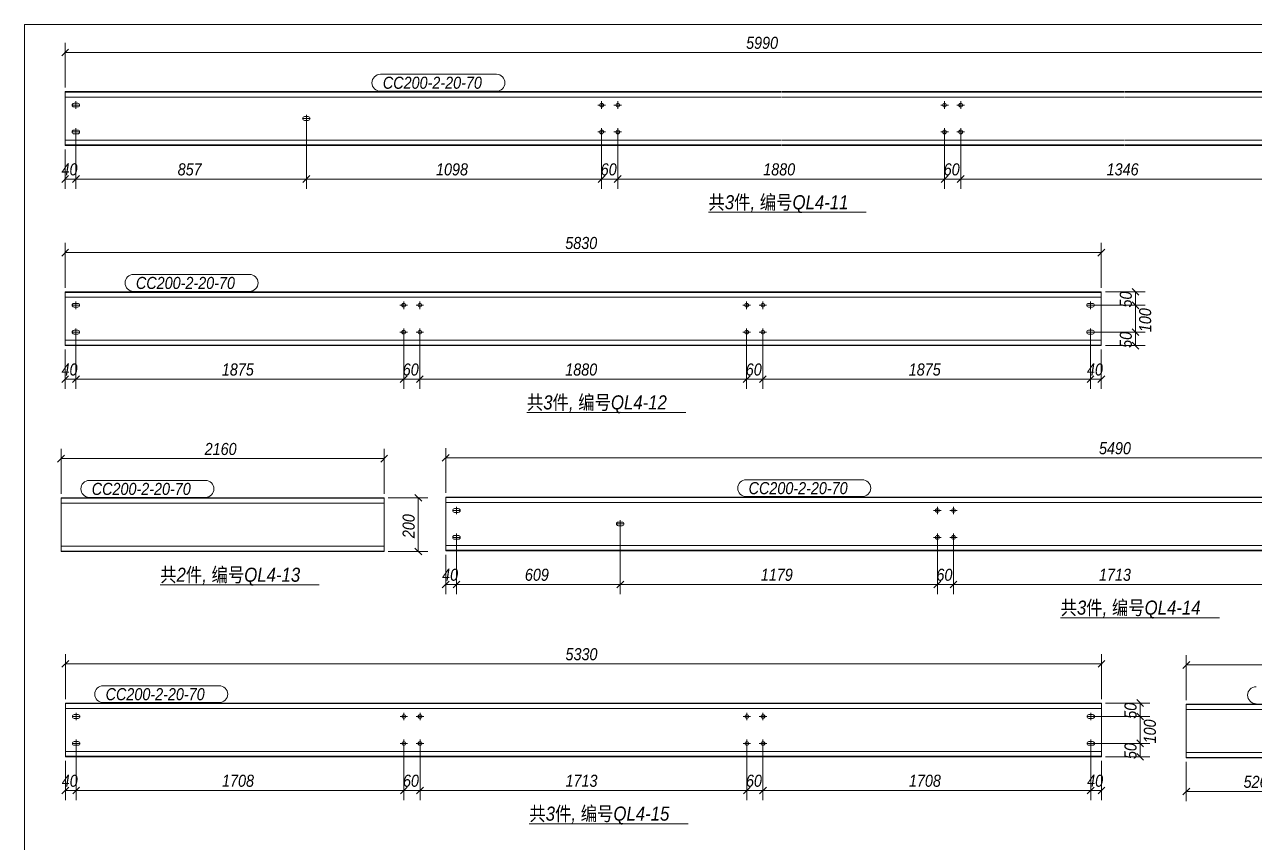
# Model space of a CAD drawing. Extents: x 857 to 4439, y -1249 to 4637.
# Drawn here: x 1458.8 to 1763.7, y 2364.1 to 2566.9 of the extents above; entities that cross this region are included whole.
import ezdxf

# ---------------------------------------------------------------- set-up
doc = ezdxf.new("R2010")
doc.units = 0
doc.header["$LTSCALE"] = 1000
doc.header["$MEASUREMENT"] = 0
doc.linetypes.add('XKITLINE00', pattern=[0])
doc.linetypes.add('XKITLINE02', pattern=[4, 2, -2])
for name, color, linetype, lineweight in [('Bolt', 7, 'Continuous', 0), ('DrawingSheet', 5, 'Continuous', 0), ('OtherObjectType', 1, 'Continuous', 0), ('Part', 2, 'Continuous', 0), ('PartMark', 3, 'Continuous', 0), ('Z-DIMENSIONS', 1, 'Continuous', 0)]:
    doc.layers.add(name, color=color, linetype=linetype, lineweight=lineweight)
doc.styles.add('Arial Italic', font='ariali.ttf')

# ---------------------------------------------------------------- blocks, each defined once
blk = doc.blocks.new('墙面檩条4B')
at = {"layer": 'Bolt', "color": 3, "linetype": 'XKITLINE00', "lineweight": 0}
for p, q in [((16.82, 395.22), (16.78, 395.04)), ((16.78, 395.04), (16.78, 395.04)), ((16.78, 395.04), (16.82, 394.86)), ((18.65, 395.04), (16.78, 395.04)), ((16.92, 395.37), (16.82, 395.22)), ((16.82, 394.86), (16.92, 394.71)), ((17.07, 395.47), (16.92, 395.37)), ((16.92, 394.71), (17.07, 394.61)), ((17.25, 395.51), (17.07, 395.47)), ((17.07, 394.61), (17.25, 394.58)), ((18.18, 395.51), (17.25, 395.51)), ((17.25, 394.58), (18.18, 394.58)), ((17.72, 395.98), (17.72, 394.11)), ((18.36, 395.47), (18.18, 395.51)), ((18.18, 394.58), (18.36, 394.61)), ((18.51, 395.37), (18.36, 395.47)), ((18.36, 394.61), (18.51, 394.71)), ((18.62, 395.22), (18.51, 395.37)), ((18.51, 394.71), (18.62, 394.86)), ((18.65, 395.04), (18.62, 395.22)), ((18.62, 394.86), (18.65, 395.04)), ((18.65, 395.04), (18.65, 395.04)), ((147.12, 395.04), (148.98, 395.04)), ((148.05, 394.11), (148.05, 395.98)), ((151.12, 395.04), (152.98, 395.04)), ((152.05, 394.11), (152.05, 395.98)), ((232.15, 395.04), (234.02, 395.04)), ((233.08, 394.11), (233.08, 395.98)), ((236.15, 395.04), (238.02, 395.04)), ((237.08, 394.11), (237.08, 395.98)), ((73.95, 391.89), (73.92, 391.71)), ((73.92, 391.71), (73.92, 391.71)), ((73.92, 391.71), (73.95, 391.53)), ((75.78, 391.71), (73.92, 391.71)), ((74.05, 392.04), (73.95, 391.89)), ((73.95, 391.53), (74.05, 391.38)), ((74.21, 392.14), (74.05, 392.04)), ((74.05, 391.38), (74.21, 391.28)), ((74.38, 392.18), (74.21, 392.14)), ((74.21, 391.28), (74.38, 391.24)), ((75.32, 392.18), (74.38, 392.18)), ((74.38, 391.24), (75.32, 391.24)), ((74.85, 392.64), (74.85, 390.78)), ((75.5, 392.14), (75.32, 392.18)), ((75.32, 391.24), (75.5, 391.28)), ((75.65, 392.04), (75.5, 392.14)), ((75.5, 391.28), (75.65, 391.38)), ((75.75, 391.89), (75.65, 392.04)), ((75.65, 391.38), (75.75, 391.53)), ((75.78, 391.71), (75.75, 391.89)), ((75.75, 391.53), (75.78, 391.71)), ((75.78, 391.71), (75.78, 391.71)), ((16.82, 388.55), (16.78, 388.38)), ((16.78, 388.38), (16.78, 388.38)), ((16.78, 388.38), (16.82, 388.2)), ((18.65, 388.38), (16.78, 388.38)), ((16.92, 388.71), (16.82, 388.55)), ((16.82, 388.2), (16.92, 388.05)), ((17.07, 388.81), (16.92, 388.71)), ((16.92, 388.05), (17.07, 387.94)), ((17.25, 388.84), (17.07, 388.81)), ((17.07, 387.94), (17.25, 387.91)), ((18.18, 388.84), (17.25, 388.84)), ((17.25, 387.91), (18.18, 387.91)), ((17.72, 389.31), (17.72, 387.44)), ((18.36, 388.81), (18.18, 388.84)), ((18.18, 387.91), (18.36, 387.94)), ((18.51, 388.71), (18.36, 388.81)), ((18.36, 387.94), (18.51, 388.05)), ((18.62, 388.55), (18.51, 388.71)), ((18.51, 388.05), (18.62, 388.2)), ((18.65, 388.38), (18.62, 388.55)), ((18.62, 388.2), (18.65, 388.38)), ((18.65, 388.38), (18.65, 388.38)), ((147.12, 388.38), (148.98, 388.38)), ((148.05, 387.44), (148.05, 389.31)), ((151.12, 388.38), (152.98, 388.38)), ((152.05, 387.44), (152.05, 389.31)), ((232.15, 388.38), (234.02, 388.38)), ((233.08, 387.44), (233.08, 389.31)), ((236.15, 388.38), (238.02, 388.38)), ((237.08, 387.44), (237.08, 389.31)), ((16.82, 345.6), (16.78, 345.42)), ((16.78, 345.42), (16.78, 345.42)), ((16.78, 345.42), (16.82, 345.24)), ((16.78, 345.42), (18.65, 345.42)), ((16.92, 345.75), (16.82, 345.6)), ((16.82, 345.24), (16.92, 345.09)), ((17.07, 345.85), (16.92, 345.75)), ((16.92, 345.09), (17.07, 344.99)), ((17.25, 345.89), (17.07, 345.85)), ((17.07, 344.99), (17.25, 344.95)), ((18.18, 345.89), (17.25, 345.89)), ((17.25, 344.95), (18.18, 344.95)), ((17.72, 344.49), (17.72, 346.35)), ((18.36, 345.85), (18.18, 345.89)), ((18.18, 344.95), (18.36, 344.99)), ((18.51, 345.75), (18.36, 345.85)), ((18.36, 344.99), (18.51, 345.09)), ((18.62, 345.6), (18.51, 345.75)), ((18.51, 345.09), (18.62, 345.24)), ((18.65, 345.42), (18.62, 345.6)), ((18.62, 345.24), (18.65, 345.42)), ((18.65, 345.42), (18.65, 345.42)), ((98.04, 345.42), (99.91, 345.42)), ((98.98, 344.49), (98.98, 346.35)), ((102.04, 345.42), (103.91, 345.42)), ((102.98, 344.49), (102.98, 346.35)), ((183.08, 345.42), (184.94, 345.42)), ((184.01, 344.49), (184.01, 346.35)), ((187.08, 345.42), (188.94, 345.42)), ((188.01, 344.49), (188.01, 346.35)), ((268.37, 345.6), (268.34, 345.42)), ((268.34, 345.42), (268.34, 345.42)), ((268.34, 345.42), (268.37, 345.24)), ((268.34, 345.42), (270.2, 345.42)), ((268.47, 345.75), (268.37, 345.6)), ((268.37, 345.24), (268.47, 345.09)), ((268.62, 345.85), (268.47, 345.75)), ((268.47, 345.09), (268.62, 344.99)), ((268.8, 345.89), (268.62, 345.85)), ((268.62, 344.99), (268.8, 344.95)), ((269.74, 345.89), (268.8, 345.89)), ((268.8, 344.95), (269.74, 344.95)), ((269.27, 344.49), (269.27, 346.35)), ((269.92, 345.85), (269.74, 345.89)), ((269.74, 344.95), (269.92, 344.99)), ((270.07, 345.75), (269.92, 345.85)), ((269.92, 344.99), (270.07, 345.09)), ((270.17, 345.6), (270.07, 345.75)), ((270.07, 345.09), (270.17, 345.24)), ((270.2, 345.42), (270.17, 345.6)), ((270.17, 345.24), (270.2, 345.42)), ((270.2, 345.42), (270.2, 345.42)), ((16.82, 338.93), (16.78, 338.75)), ((16.78, 338.75), (16.78, 338.75)), ((16.78, 338.75), (16.82, 338.58)), ((16.78, 338.75), (18.65, 338.75)), ((16.92, 339.08), (16.82, 338.93)), ((16.82, 338.58), (16.92, 338.42)), ((17.07, 339.19), (16.92, 339.08)), ((17.25, 339.22), (17.07, 339.19)), ((18.18, 339.22), (17.25, 339.22)), ((17.72, 337.82), (17.72, 339.69)), ((18.36, 339.19), (18.18, 339.22)), ((18.51, 339.08), (18.36, 339.19)), ((18.62, 338.93), (18.51, 339.08)), ((18.51, 338.42), (18.62, 338.58)), ((18.65, 338.75), (18.62, 338.93)), ((18.62, 338.58), (18.65, 338.75)), ((18.65, 338.75), (18.65, 338.75)), ((98.04, 338.75), (99.91, 338.75)), ((98.98, 337.82), (98.98, 339.69)), ((102.04, 338.75), (103.91, 338.75)), ((102.98, 337.82), (102.98, 339.69)), ((183.08, 338.75), (184.94, 338.75)), ((184.01, 337.82), (184.01, 339.69)), ((187.08, 338.75), (188.94, 338.75)), ((188.01, 337.82), (188.01, 339.69)), ((268.37, 338.93), (268.34, 338.75)), ((268.34, 338.75), (268.34, 338.75)), ((268.34, 338.75), (268.37, 338.58)), ((268.34, 338.75), (270.2, 338.75)), ((268.47, 339.08), (268.37, 338.93)), ((268.37, 338.58), (268.47, 338.42)), ((268.62, 339.19), (268.47, 339.08)), ((268.8, 339.22), (268.62, 339.19)), ((269.74, 339.22), (268.8, 339.22)), ((269.27, 337.82), (269.27, 339.69)), ((269.92, 339.19), (269.74, 339.22)), ((270.07, 339.08), (269.92, 339.19)), ((270.17, 338.93), (270.07, 339.08)), ((270.07, 338.42), (270.17, 338.58)), ((270.2, 338.75), (270.17, 338.93)), ((270.17, 338.58), (270.2, 338.75)), ((270.2, 338.75), (270.2, 338.75)), ((16.92, 338.42), (17.07, 338.32)), ((17.07, 338.32), (17.25, 338.29)), ((17.25, 338.29), (18.18, 338.29)), ((18.18, 338.29), (18.36, 338.32)), ((18.36, 338.32), (18.51, 338.42)), ((268.47, 338.42), (268.62, 338.32)), ((268.62, 338.32), (268.8, 338.29)), ((268.8, 338.29), (269.74, 338.29)), ((269.74, 338.29), (269.92, 338.32)), ((269.92, 338.32), (270.07, 338.42)), ((111.17, 294.72), (111.13, 294.55)), ((111.13, 294.55), (111.13, 294.55)), ((111.13, 294.55), (111.17, 294.37)), ((113, 294.55), (111.13, 294.55)), ((111.27, 294.88), (111.17, 294.72)), ((111.17, 294.37), (111.27, 294.22)), ((111.42, 294.98), (111.27, 294.88)), ((111.27, 294.22), (111.42, 294.11)), ((111.6, 295.01), (111.42, 294.98)), ((111.42, 294.11), (111.6, 294.08)), ((112.53, 295.01), (111.6, 295.01)), ((111.6, 294.08), (112.53, 294.08)), ((112.07, 295.48), (112.07, 293.61)), ((112.71, 294.98), (112.53, 295.01)), ((112.53, 294.08), (112.71, 294.11)), ((112.86, 294.88), (112.71, 294.98)), ((112.71, 294.11), (112.86, 294.22)), ((112.96, 294.72), (112.86, 294.88)), ((112.86, 294.22), (112.96, 294.37)), ((113, 294.55), (112.96, 294.72)), ((112.96, 294.37), (113, 294.55)), ((113, 294.55), (113, 294.55)), ((230.36, 294.55), (232.22, 294.55)), ((231.29, 293.61), (231.29, 295.48)), ((234.36, 294.55), (236.22, 294.55)), ((235.29, 293.61), (235.29, 295.48)), ((151.77, 291.39), (151.73, 291.21)), ((151.73, 291.21), (151.73, 291.21)), ((151.73, 291.21), (151.77, 291.03)), ((153.6, 291.21), (151.73, 291.21)), ((151.87, 291.54), (151.77, 291.39)), ((151.77, 291.03), (151.87, 290.88)), ((152.02, 291.64), (151.87, 291.54)), ((151.87, 290.88), (152.02, 290.78)), ((152.2, 291.68), (152.02, 291.64)), ((152.02, 290.78), (152.2, 290.75)), ((153.13, 291.68), (152.2, 291.68)), ((152.2, 290.75), (153.13, 290.75)), ((152.67, 292.15), (152.67, 290.28)), ((153.31, 291.64), (153.13, 291.68)), ((153.13, 290.75), (153.31, 290.78)), ((153.46, 291.54), (153.31, 291.64)), ((153.31, 290.78), (153.46, 290.88)), ((153.56, 291.39), (153.46, 291.54)), ((153.46, 290.88), (153.56, 291.03)), ((153.6, 291.21), (153.56, 291.39)), ((153.56, 291.03), (153.6, 291.21)), ((153.6, 291.21), (153.6, 291.21)), ((111.17, 288.06), (111.13, 287.88)), ((111.13, 287.88), (111.13, 287.88)), ((111.13, 287.88), (111.17, 287.7)), ((113, 287.88), (111.13, 287.88)), ((111.27, 288.21), (111.17, 288.06)), ((111.17, 287.7), (111.27, 287.55)), ((111.42, 288.31), (111.27, 288.21)), ((111.27, 287.55), (111.42, 287.45)), ((111.6, 288.35), (111.42, 288.31)), ((111.42, 287.45), (111.6, 287.41)), ((112.53, 288.35), (111.6, 288.35)), ((111.6, 287.41), (112.53, 287.41)), ((112.07, 288.81), (112.07, 286.95)), ((112.71, 288.31), (112.53, 288.35)), ((112.53, 287.41), (112.71, 287.45)), ((112.86, 288.21), (112.71, 288.31)), ((112.71, 287.45), (112.86, 287.55)), ((112.96, 288.06), (112.86, 288.21)), ((112.86, 287.55), (112.96, 287.7)), ((113, 287.88), (112.96, 288.06)), ((112.96, 287.7), (113, 287.88)), ((113, 287.88), (113, 287.88)), ((230.36, 287.88), (232.22, 287.88)), ((231.29, 286.95), (231.29, 288.81)), ((234.36, 287.88), (236.22, 287.88)), ((235.29, 286.95), (235.29, 288.81)), ((17.3, 243.94), (17.12, 243.9)), ((18.24, 243.94), (17.3, 243.94)), ((17.77, 242.54), (17.77, 244.4)), ((18.42, 243.9), (18.24, 243.94)), ((99.03, 242.54), (99.03, 244.4)), ((103.03, 242.54), (103.03, 244.4)), ((184.06, 242.54), (184.06, 244.4)), ((188.06, 242.54), (188.06, 244.4)), ((268.86, 243.94), (268.68, 243.9)), ((269.79, 243.94), (268.86, 243.94)), ((269.32, 242.54), (269.32, 244.4)), ((269.97, 243.9), (269.79, 243.94)), ((16.87, 243.65), (16.84, 243.47)), ((16.84, 243.47), (16.84, 243.47)), ((16.84, 243.47), (16.87, 243.29)), ((16.84, 243.47), (18.7, 243.47)), ((16.97, 243.8), (16.87, 243.65)), ((16.87, 243.29), (16.97, 243.14)), ((17.12, 243.9), (16.97, 243.8)), ((16.97, 243.14), (17.12, 243.04)), ((17.12, 243.04), (17.3, 243)), ((17.3, 243), (18.24, 243)), ((18.24, 243), (18.42, 243.04)), ((18.57, 243.8), (18.42, 243.9)), ((18.42, 243.04), (18.57, 243.14)), ((18.67, 243.65), (18.57, 243.8)), ((18.57, 243.14), (18.67, 243.29)), ((18.7, 243.47), (18.67, 243.65)), ((18.67, 243.29), (18.7, 243.47)), ((18.7, 243.47), (18.7, 243.47)), ((98.1, 243.47), (99.96, 243.47)), ((102.1, 243.47), (103.96, 243.47)), ((183.13, 243.47), (185, 243.47)), ((187.13, 243.47), (189, 243.47)), ((268.42, 243.65), (268.39, 243.47)), ((268.39, 243.47), (268.39, 243.47)), ((268.39, 243.47), (268.42, 243.29)), ((268.39, 243.47), (270.26, 243.47)), ((268.53, 243.8), (268.42, 243.65)), ((268.42, 243.29), (268.53, 243.14)), ((268.68, 243.9), (268.53, 243.8)), ((268.53, 243.14), (268.68, 243.04)), ((268.68, 243.04), (268.86, 243)), ((268.86, 243), (269.79, 243)), ((269.79, 243), (269.97, 243.04)), ((270.12, 243.8), (269.97, 243.9)), ((269.97, 243.04), (270.12, 243.14)), ((270.22, 243.65), (270.12, 243.8)), ((270.12, 243.14), (270.22, 243.29)), ((270.26, 243.47), (270.22, 243.65)), ((270.22, 243.29), (270.26, 243.47)), ((270.26, 243.47), (270.26, 243.47)), ((16.87, 236.98), (16.84, 236.8)), ((16.84, 236.8), (16.84, 236.8)), ((16.84, 236.8), (16.87, 236.63)), ((16.84, 236.8), (18.7, 236.8)), ((16.97, 237.13), (16.87, 236.98)), ((16.87, 236.63), (16.97, 236.47)), ((17.12, 237.23), (16.97, 237.13)), ((16.97, 236.47), (17.12, 236.37)), ((17.3, 237.27), (17.12, 237.23)), ((17.12, 236.37), (17.3, 236.34)), ((18.24, 237.27), (17.3, 237.27)), ((17.3, 236.34), (18.24, 236.34)), ((17.77, 235.87), (17.77, 237.74)), ((18.42, 237.23), (18.24, 237.27)), ((18.24, 236.34), (18.42, 236.37)), ((18.57, 237.13), (18.42, 237.23)), ((18.42, 236.37), (18.57, 236.47)), ((18.67, 236.98), (18.57, 237.13)), ((18.57, 236.47), (18.67, 236.63)), ((18.7, 236.8), (18.67, 236.98)), ((18.67, 236.63), (18.7, 236.8)), ((18.7, 236.8), (18.7, 236.8)), ((98.1, 236.8), (99.96, 236.8)), ((99.03, 235.87), (99.03, 237.74)), ((102.1, 236.8), (103.96, 236.8)), ((103.03, 235.87), (103.03, 237.74)), ((183.13, 236.8), (185, 236.8)), ((184.06, 235.87), (184.06, 237.74)), ((187.13, 236.8), (189, 236.8)), ((188.06, 235.87), (188.06, 237.74)), ((268.42, 236.98), (268.39, 236.8)), ((268.39, 236.8), (268.39, 236.8)), ((268.39, 236.8), (268.42, 236.63)), ((268.39, 236.8), (270.26, 236.8)), ((268.53, 237.13), (268.42, 236.98)), ((268.42, 236.63), (268.53, 236.47)), ((268.68, 237.23), (268.53, 237.13)), ((268.53, 236.47), (268.68, 236.37)), ((268.86, 237.27), (268.68, 237.23)), ((268.68, 236.37), (268.86, 236.34)), ((269.79, 237.27), (268.86, 237.27)), ((268.86, 236.34), (269.79, 236.34)), ((269.32, 235.87), (269.32, 237.74)), ((269.97, 237.23), (269.79, 237.27)), ((269.79, 236.34), (269.97, 236.37)), ((270.12, 237.13), (269.97, 237.23)), ((269.97, 236.37), (270.12, 236.47)), ((270.22, 236.98), (270.12, 237.13)), ((270.12, 236.47), (270.22, 236.63)), ((270.26, 236.8), (270.22, 236.98)), ((270.22, 236.63), (270.26, 236.8)), ((270.26, 236.8), (270.26, 236.8))]:
    blk.add_line(p, q, dxfattribs=at)
for centre in [(148.05, 395.04), (152.05, 395.04), (233.08, 395.04), (237.08, 395.04), (148.05, 388.38), (152.05, 388.38), (233.08, 388.38), (237.08, 388.38), (98.98, 345.42), (102.98, 345.42), (184.01, 345.42), (188.01, 345.42), (98.98, 338.75), (102.98, 338.75), (184.01, 338.75), (188.01, 338.75), (231.29, 294.55), (235.29, 294.55), (231.29, 287.88), (235.29, 287.88), (99.03, 243.47), (103.03, 243.47), (184.06, 243.47), (188.06, 243.47), (99.03, 236.8), (103.03, 236.8), (184.06, 236.8), (188.06, 236.8)]:
    blk.add_circle(centre, 0.467, dxfattribs=at)
at = {"layer": 'DrawingSheet', "color": 5, "linetype": 'XKITLINE00', "lineweight": 0}
for p, q in [((589, 415), (5, 415)), ((5, 415), (5, 5))]:
    blk.add_line(p, q, dxfattribs=at)
at = {"layer": 'OtherObjectType', "color": 1, "linetype": 'XKITLINE00', "lineweight": 0}
for p, q in [((174.53, 368.46), (213.6, 368.46)), ((129.52, 318.84), (168.94, 318.84)), ((38.61, 276.11), (78.03, 276.11)), ((261.83, 267.96), (301.25, 267.96)), ((130.13, 216.89), (169.55, 216.89))]:
    blk.add_line(p, q, dxfattribs=at)
at = {"layer": 'Part', "color": 2, "linetype": 'XKITLINE00', "lineweight": 0}
for p, q in [((15.05, 385.04), (15.05, 398.38)), ((192.52, 398.38), (15.05, 398.38)), ((192.52, 397.04), (15.05, 397.04)), ((277.55, 398.38), (192.62, 398.38)), ((277.55, 397.04), (192.62, 397.04)), ((361.61, 398.38), (277.65, 398.38)), ((361.61, 397.04), (277.65, 397.04)), ((192.52, 386.38), (15.05, 386.38)), ((192.52, 385.04), (15.05, 385.04)), ((277.55, 386.38), (192.62, 386.38)), ((277.55, 385.04), (192.62, 385.04)), ((361.61, 386.38), (277.65, 386.38)), ((361.61, 385.04), (277.65, 385.04)), ((15.05, 335.42), (15.05, 348.75)), ((58.41, 348.75), (15.05, 348.75)), ((143.44, 348.75), (58.51, 348.75)), ((228.48, 348.75), (143.54, 348.75)), ((271.94, 348.75), (228.58, 348.75)), ((271.94, 335.42), (271.94, 348.75)), ((58.41, 347.42), (15.05, 347.42)), ((143.44, 347.42), (58.51, 347.42)), ((228.48, 347.42), (143.54, 347.42)), ((271.94, 347.42), (228.58, 347.42)), ((58.41, 336.75), (15.05, 336.75)), ((58.41, 335.42), (15.05, 335.42)), ((143.44, 336.75), (58.51, 336.75)), ((143.44, 335.42), (58.51, 335.42)), ((228.48, 336.75), (143.54, 336.75)), ((228.48, 335.42), (143.54, 335.42)), ((271.94, 336.75), (228.58, 336.75)), ((271.94, 335.42), (228.58, 335.42)), ((14.04, 284.36), (14.04, 297.69)), ((54.04, 297.69), (14.04, 297.69)), ((54.04, 296.36), (14.04, 296.36)), ((94.14, 297.69), (54.14, 297.69)), ((94.14, 296.36), (54.14, 296.36)), ((94.14, 284.36), (94.14, 297.69)), ((109.4, 284.55), (109.4, 297.88)), ((275.76, 297.88), (109.4, 297.88)), ((275.76, 296.55), (109.4, 296.55)), ((442.21, 297.88), (275.86, 297.88)), ((442.21, 296.55), (275.86, 296.55)), ((54.04, 285.69), (14.04, 285.69)), ((54.04, 284.36), (14.04, 284.36)), ((94.14, 285.69), (54.14, 285.69)), ((94.14, 284.36), (54.14, 284.36)), ((275.76, 285.88), (109.4, 285.88)), ((275.76, 284.55), (109.4, 284.55)), ((442.21, 285.88), (275.86, 285.88)), ((442.21, 284.55), (275.86, 284.55)), ((15.1, 233.47), (15.1, 246.8)), ((58.46, 246.8), (15.1, 246.8)), ((58.46, 245.47), (15.1, 245.47)), ((143.5, 246.8), (58.56, 246.8)), ((143.5, 245.47), (58.56, 245.47)), ((228.53, 246.8), (143.6, 246.8)), ((228.53, 245.47), (143.6, 245.47)), ((271.99, 246.8), (228.63, 246.8)), ((271.99, 245.47), (228.63, 245.47)), ((271.99, 233.47), (271.99, 246.8)), ((293.01, 233.21), (293.01, 246.54)), ((417.01, 246.54), (293.01, 246.54)), ((417.01, 245.21), (293.01, 245.21)), ((58.46, 234.8), (15.1, 234.8)), ((143.5, 234.8), (58.56, 234.8)), ((228.53, 234.8), (143.6, 234.8)), ((271.99, 234.8), (228.63, 234.8)), ((58.46, 233.47), (15.1, 233.47)), ((143.5, 233.47), (58.56, 233.47)), ((228.53, 233.47), (143.6, 233.47)), ((271.99, 233.47), (228.63, 233.47)), ((417.01, 234.54), (293.01, 234.54)), ((417.01, 233.21), (293.01, 233.21))]:
    blk.add_line(p, q, dxfattribs=at)
at = {"layer": 'Part', "color": 7, "linetype": 'XKITLINE02', "lineweight": 0}
for p, q in [((192.52, 398.24), (15.05, 398.24)), ((277.55, 398.24), (192.62, 398.24)), ((361.61, 398.24), (277.65, 398.24)), ((192.52, 385.18), (15.05, 385.18)), ((277.55, 385.18), (192.62, 385.18)), ((361.61, 385.18), (277.65, 385.18)), ((58.41, 348.62), (15.05, 348.62)), ((143.44, 348.62), (58.51, 348.62)), ((228.48, 348.62), (143.54, 348.62)), ((271.94, 348.62), (228.58, 348.62)), ((58.41, 335.55), (15.05, 335.55)), ((143.44, 335.55), (58.51, 335.55)), ((228.48, 335.55), (143.54, 335.55)), ((271.94, 335.55), (228.58, 335.55)), ((54.04, 297.56), (14.04, 297.56)), ((94.14, 297.56), (54.14, 297.56)), ((275.76, 297.75), (109.4, 297.75)), ((442.21, 297.75), (275.86, 297.75)), ((54.04, 284.49), (14.04, 284.49)), ((94.14, 284.49), (54.14, 284.49)), ((275.76, 284.68), (109.4, 284.68)), ((442.21, 284.68), (275.86, 284.68)), ((58.46, 246.67), (15.1, 246.67)), ((143.5, 246.67), (58.56, 246.67)), ((228.53, 246.67), (143.6, 246.67)), ((271.99, 246.67), (228.63, 246.67)), ((417.01, 246.41), (293.01, 246.41)), ((58.46, 233.6), (15.1, 233.6)), ((143.5, 233.6), (58.56, 233.6)), ((228.53, 233.6), (143.6, 233.6)), ((271.99, 233.6), (228.63, 233.6)), ((417.01, 233.34), (293.01, 233.34))]:
    blk.add_line(p, q, dxfattribs=at)
at = {"layer": 'PartMark', "color": 1, "linetype": 'XKITLINE00', "lineweight": 0}
for p, q in [((93.22, 402.68), (121.99, 402.68)), ((93.22, 398.48), (121.99, 398.48)), ((32, 353.05), (60.77, 353.05)), ((32, 348.85), (60.77, 348.85)), ((21.05, 301.99), (49.82, 301.99)), ((183.9, 302.18), (212.67, 302.18)), ((21.05, 297.79), (49.82, 297.79)), ((183.9, 297.98), (212.67, 297.98)), ((24.49, 251.1), (53.26, 251.1)), ((24.49, 246.9), (53.26, 246.9))]:
    blk.add_line(p, q, dxfattribs=at)
for centre, start, end in [((93.22, 400.58), 90, 270), ((121.99, 400.58), 270, 90), ((32, 350.95), 90, 270), ((60.77, 350.95), 270, 90), ((21.05, 299.89), 90, 270), ((49.82, 299.89), 270, 90), ((183.9, 300.08), 90, 270), ((212.67, 300.08), 270, 90), ((24.49, 249), 90, 270), ((53.26, 249), 270, 90), ((310.3, 248.74), 90, 270)]:
    blk.add_arc(centre, 2.1, start, end, dxfattribs=at)
at = {"layer": 'Z-DIMENSIONS', "color": 4, "linetype": 'XKITLINE00', "lineweight": 0}
for p, q in [((15.9, 408.93), (14.2, 407.23)), ((15.05, 399.38), (15.05, 410.48)), ((15.05, 408.08), (361.61, 408.08)), ((74.85, 390.71), (74.85, 374.31)), ((74.85, 390.71), (74.85, 374.31)), ((17.72, 387.38), (17.72, 374.31)), ((17.72, 387.38), (17.72, 374.31)), ((148.05, 387.38), (148.05, 374.31)), ((148.05, 387.38), (148.05, 374.31)), ((152.05, 387.38), (152.05, 374.31)), ((152.05, 387.38), (152.05, 374.31)), ((233.08, 387.38), (233.08, 374.31)), ((233.08, 387.38), (233.08, 374.31)), ((237.08, 387.38), (237.08, 374.31)), ((237.08, 387.38), (237.08, 374.31)), ((15.05, 384.04), (15.05, 374.31)), ((15.9, 377.56), (14.2, 375.86)), ((15.05, 376.71), (17.72, 376.71)), ((18.57, 377.56), (16.87, 375.86)), ((18.57, 377.56), (16.87, 375.86)), ((17.72, 376.71), (74.85, 376.71)), ((75.7, 377.56), (74, 375.86)), ((75.7, 377.56), (74, 375.86)), ((74.85, 376.71), (148.05, 376.71)), ((148.9, 377.56), (147.2, 375.86)), ((148.9, 377.56), (147.2, 375.86)), ((148.05, 376.71), (152.05, 376.71)), ((152.9, 377.56), (151.2, 375.86)), ((152.9, 377.56), (151.2, 375.86)), ((152.05, 376.71), (233.08, 376.71)), ((233.93, 377.56), (232.24, 375.86)), ((233.93, 377.56), (232.24, 375.86)), ((233.08, 376.71), (237.08, 376.71)), ((237.93, 377.56), (236.24, 375.86)), ((237.93, 377.56), (236.24, 375.86)), ((237.08, 376.71), (318.34, 376.71)), ((15.05, 349.75), (15.05, 360.86)), ((271.94, 349.75), (271.94, 360.86)), ((15.9, 359.31), (14.2, 357.61)), ((15.05, 358.46), (271.94, 358.46)), ((272.79, 359.31), (271.09, 357.61)), ((272.94, 348.75), (282.8, 348.75)), ((279.55, 349.6), (281.25, 347.91)), ((280.4, 345.42), (280.4, 348.75)), ((270.27, 345.42), (282.8, 345.42)), ((270.27, 345.42), (282.8, 345.42)), ((279.55, 346.27), (281.25, 344.57)), ((279.55, 346.27), (281.25, 344.57)), ((280.4, 338.75), (280.4, 345.42)), ((270.27, 338.75), (282.8, 338.75)), ((270.27, 338.75), (282.8, 338.75)), ((279.55, 339.6), (281.25, 337.91)), ((279.55, 339.6), (281.25, 337.91)), ((280.4, 335.42), (280.4, 338.75)), ((17.72, 337.75), (17.72, 324.69)), ((17.72, 337.75), (17.72, 324.69)), ((98.98, 337.75), (98.98, 324.69)), ((98.98, 337.75), (98.98, 324.69)), ((102.98, 337.75), (102.98, 324.69)), ((102.98, 337.75), (102.98, 324.69)), ((184.01, 337.75), (184.01, 324.69)), ((184.01, 337.75), (184.01, 324.69)), ((188.01, 337.75), (188.01, 324.69)), ((188.01, 337.75), (188.01, 324.69)), ((269.27, 337.75), (269.27, 324.69)), ((269.27, 337.75), (269.27, 324.69)), ((272.94, 335.42), (282.8, 335.42)), ((279.55, 336.27), (281.25, 334.57)), ((15.05, 334.42), (15.05, 324.69)), ((271.94, 334.42), (271.94, 324.69)), ((15.9, 327.94), (14.2, 326.24)), ((15.05, 327.09), (17.72, 327.09)), ((18.57, 327.94), (16.87, 326.24)), ((18.57, 327.94), (16.87, 326.24)), ((17.72, 327.09), (98.98, 327.09)), ((99.83, 327.94), (98.13, 326.24)), ((99.83, 327.94), (98.13, 326.24)), ((98.98, 327.09), (102.98, 327.09)), ((103.83, 327.94), (102.13, 326.24)), ((103.83, 327.94), (102.13, 326.24)), ((102.98, 327.09), (184.01, 327.09)), ((184.86, 327.94), (183.16, 326.24)), ((184.86, 327.94), (183.16, 326.24)), ((184.01, 327.09), (188.01, 327.09)), ((188.86, 327.94), (187.16, 326.24)), ((188.86, 327.94), (187.16, 326.24)), ((188.01, 327.09), (269.27, 327.09)), ((270.12, 327.94), (268.42, 326.24)), ((270.12, 327.94), (268.42, 326.24)), ((269.27, 327.09), (271.94, 327.09)), ((272.79, 327.94), (271.09, 326.24)), ((14.89, 308.24), (13.19, 306.54)), ((14.04, 298.69), (14.04, 309.79)), ((94.99, 308.24), (93.29, 306.54)), ((94.14, 298.69), (94.14, 309.79)), ((110.25, 308.43), (108.55, 306.73)), ((109.4, 298.88), (109.4, 309.98)), ((14.04, 307.39), (94.14, 307.39)), ((109.4, 307.58), (442.21, 307.58)), ((95.14, 297.69), (105.01, 297.69)), ((101.76, 298.54), (103.46, 296.84)), ((102.61, 284.36), (102.61, 297.69)), ((152.67, 290.21), (152.67, 273.81)), ((152.67, 290.21), (152.67, 273.81)), ((112.07, 286.88), (112.07, 273.81)), ((112.07, 286.88), (112.07, 273.81)), ((231.29, 286.88), (231.29, 273.81)), ((231.29, 286.88), (231.29, 273.81)), ((235.29, 286.88), (235.29, 273.81)), ((235.29, 286.88), (235.29, 273.81)), ((95.14, 284.36), (105.01, 284.36)), ((101.76, 285.2), (103.46, 283.51)), ((109.4, 283.55), (109.4, 273.81)), ((110.25, 277.06), (108.55, 275.36)), ((109.4, 276.21), (112.07, 276.21)), ((112.92, 277.06), (111.22, 275.36)), ((112.92, 277.06), (111.22, 275.36)), ((112.07, 276.21), (152.67, 276.21)), ((153.52, 277.06), (151.82, 275.36)), ((153.52, 277.06), (151.82, 275.36)), ((152.67, 276.21), (231.29, 276.21)), ((232.14, 277.06), (230.44, 275.36)), ((232.14, 277.06), (230.44, 275.36)), ((231.29, 276.21), (235.29, 276.21)), ((236.14, 277.06), (234.44, 275.36)), ((236.14, 277.06), (234.44, 275.36)), ((235.29, 276.21), (316.32, 276.21)), ((15.95, 257.36), (14.25, 255.66)), ((15.1, 247.8), (15.1, 258.91)), ((15.1, 256.51), (271.99, 256.51)), ((272.84, 257.36), (271.14, 255.66)), ((271.99, 247.8), (271.99, 258.91)), ((293.86, 257.1), (292.16, 255.4)), ((293.01, 247.54), (293.01, 258.65)), ((293.01, 256.25), (417.01, 256.25)), ((280.72, 247.65), (282.42, 245.96)), ((272.99, 246.8), (283.97, 246.8)), ((280.72, 244.32), (282.42, 242.62)), ((280.72, 244.32), (282.42, 242.62)), ((281.57, 243.47), (281.57, 246.8)), ((270.32, 243.47), (283.97, 243.47)), ((270.32, 243.47), (283.97, 243.47)), ((281.57, 236.8), (281.57, 243.47)), ((17.77, 235.8), (17.77, 222.74)), ((17.77, 235.8), (17.77, 222.74)), ((99.03, 235.8), (99.03, 222.74)), ((99.03, 235.8), (99.03, 222.74)), ((103.03, 235.8), (103.03, 222.74)), ((103.03, 235.8), (103.03, 222.74)), ((184.06, 235.8), (184.06, 222.74)), ((184.06, 235.8), (184.06, 222.74)), ((188.06, 235.8), (188.06, 222.74)), ((188.06, 235.8), (188.06, 222.74)), ((269.32, 235.8), (269.32, 222.74)), ((269.32, 235.8), (269.32, 222.74)), ((270.32, 236.8), (283.97, 236.8)), ((270.32, 236.8), (283.97, 236.8)), ((280.72, 237.65), (282.42, 235.96)), ((280.72, 237.65), (282.42, 235.96)), ((281.57, 233.47), (281.57, 236.8)), ((15.1, 232.47), (15.1, 222.74)), ((271.99, 232.47), (271.99, 222.74)), ((272.99, 233.47), (283.97, 233.47)), ((280.72, 234.32), (282.42, 232.62)), ((293.01, 232.21), (293.01, 222.48)), ((15.95, 225.99), (14.25, 224.29)), ((18.62, 225.99), (16.92, 224.29)), ((18.62, 225.99), (16.92, 224.29)), ((99.88, 225.99), (98.18, 224.29)), ((99.88, 225.99), (98.18, 224.29)), ((103.88, 225.99), (102.18, 224.29)), ((103.88, 225.99), (102.18, 224.29)), ((184.91, 225.99), (183.21, 224.29)), ((184.91, 225.99), (183.21, 224.29)), ((188.91, 225.99), (187.21, 224.29)), ((188.91, 225.99), (187.21, 224.29)), ((270.17, 225.99), (268.47, 224.29)), ((270.17, 225.99), (268.47, 224.29)), ((272.84, 225.99), (271.14, 224.29)), ((293.86, 225.72), (292.16, 224.03)), ((15.1, 225.14), (17.77, 225.14)), ((17.77, 225.14), (99.03, 225.14)), ((99.03, 225.14), (103.03, 225.14)), ((103.03, 225.14), (184.06, 225.14)), ((184.06, 225.14), (188.06, 225.14)), ((188.06, 225.14), (269.32, 225.14)), ((269.32, 225.14), (271.99, 225.14)), ((293.01, 224.88), (328.08, 224.88))]:
    blk.add_line(p, q, dxfattribs=at)
at = {"layer": 'Z-DIMENSIONS', "color": 3}
for p in [(15.05, 408.08), (15.05, 376.71), (17.72, 376.71), (17.72, 376.71), (74.85, 376.71), (74.85, 376.71), (148.05, 376.71), (148.05, 376.71), (152.05, 376.71), (152.05, 376.71), (233.08, 376.71), (233.08, 376.71), (237.08, 376.71), (237.08, 376.71), (15.05, 358.46), (271.94, 358.46), (280.4, 348.75), (280.4, 345.42), (280.4, 345.42), (280.4, 338.75), (280.4, 338.75), (280.4, 335.42), (15.05, 327.09), (17.72, 327.09), (17.72, 327.09), (98.98, 327.09), (98.98, 327.09), (102.98, 327.09), (102.98, 327.09), (184.01, 327.09), (184.01, 327.09), (188.01, 327.09), (188.01, 327.09), (269.27, 327.09), (269.27, 327.09), (271.94, 327.09), (14.04, 307.39), (94.14, 307.39), (109.4, 307.58), (102.61, 297.69), (102.61, 284.36), (109.4, 276.21), (112.07, 276.21), (112.07, 276.21), (152.67, 276.21), (152.67, 276.21), (231.29, 276.21), (231.29, 276.21), (235.29, 276.21), (235.29, 276.21), (15.1, 256.51), (271.99, 256.51), (293.01, 256.25), (281.57, 246.8), (281.57, 243.47), (281.57, 243.47), (281.57, 236.8), (281.57, 236.8), (281.57, 233.47), (15.1, 225.14), (17.77, 225.14), (17.77, 225.14), (99.03, 225.14), (99.03, 225.14), (103.03, 225.14), (103.03, 225.14), (184.06, 225.14), (184.06, 225.14), (188.06, 225.14), (188.06, 225.14), (269.32, 225.14), (269.32, 225.14), (271.99, 225.14), (293.01, 224.88)]:
    blk.add_point(p, dxfattribs=at)
at = {"layer": 'OtherObjectType', "color": 1, "style": 'Arial Italic', "width": 0.85}
for s, p in [('共3件, 编号QL4-11', (174.53, 369.21)), ('共3件, 编号QL4-12', (129.52, 319.59)), ('共2件, 编号QL4-13', (38.61, 276.86)), ('共3件, 编号QL4-14', (261.83, 268.71)), ('共3件, 编号QL4-15', (130.13, 217.64))]:
    blk.add_text(s, height=3.5, dxfattribs=at).set_placement(p)
at = {"layer": 'PartMark', "color": 7, "style": 'Arial Italic', "width": 0.85}
for p in [(93.82, 399.08), (32.6, 349.45), (21.65, 298.39), (184.5, 298.58), (25.09, 247.5)]:
    blk.add_text('CC200-2-20-70', height=3, dxfattribs=at).set_placement(p)
at = {"layer": 'Z-DIMENSIONS', "color": 3, "style": 'Arial Italic', "width": 0.85}
for s, p in [('5990', (183.88, 408.98)), ('40', (14.16, 377.61)), ('857', (42.95, 377.61)), ('1098', (107, 377.61)), ('60', (147.83, 377.61)), ('1880', (188.12, 377.61)), ('60', (232.86, 377.61)), ('1346', (273.26, 377.61)), ('5830', (139.04, 359.36)), ('40', (14.16, 327.99)), ('1875', (53.9, 327.99)), ('60', (98.75, 327.99)), ('1880', (139.04, 327.99)), ('60', (183.79, 327.99)), ('1875', (224.19, 327.99)), ('40', (268.38, 327.99)), ('2160', (49.64, 308.29)), ('5490', (271.36, 308.48)), ('40', (108.51, 277.11)), ('609', (129.03, 277.11)), ('1179', (187.53, 277.11)), ('60', (231.06, 277.11)), ('1713', (271.36, 277.11)), ('5330', (139.1, 257.41)), ('40', (14.21, 226.04)), ('1708', (53.95, 226.04)), ('60', (98.8, 226.04)), ('1713', (139.1, 226.04)), ('60', (183.84, 226.04)), ('1708', (224.24, 226.04)), ('40', (268.43, 226.04)), ('526', (307.21, 225.78))]:
    blk.add_text(s, height=3, dxfattribs=at).set_placement(p)
for s, p in [('50', (279.5, 344.86)), ('100', (284.3, 338.75)), ('50', (279.5, 334.86)), ('200', (101.71, 287.68)), ('50', (280.67, 242.91)), ('100', (285.47, 236.8)), ('50', (280.67, 232.91))]:
    blk.add_text(s, height=3, rotation=90.0002, dxfattribs=at).set_placement(p)

msp = doc.modelspace()

# ---------------------------------------------------------------- block references
msp.add_blockref('墙面檩条4B', (1453.82, 2151.87))

doc.saveas('drawing.dxf')
